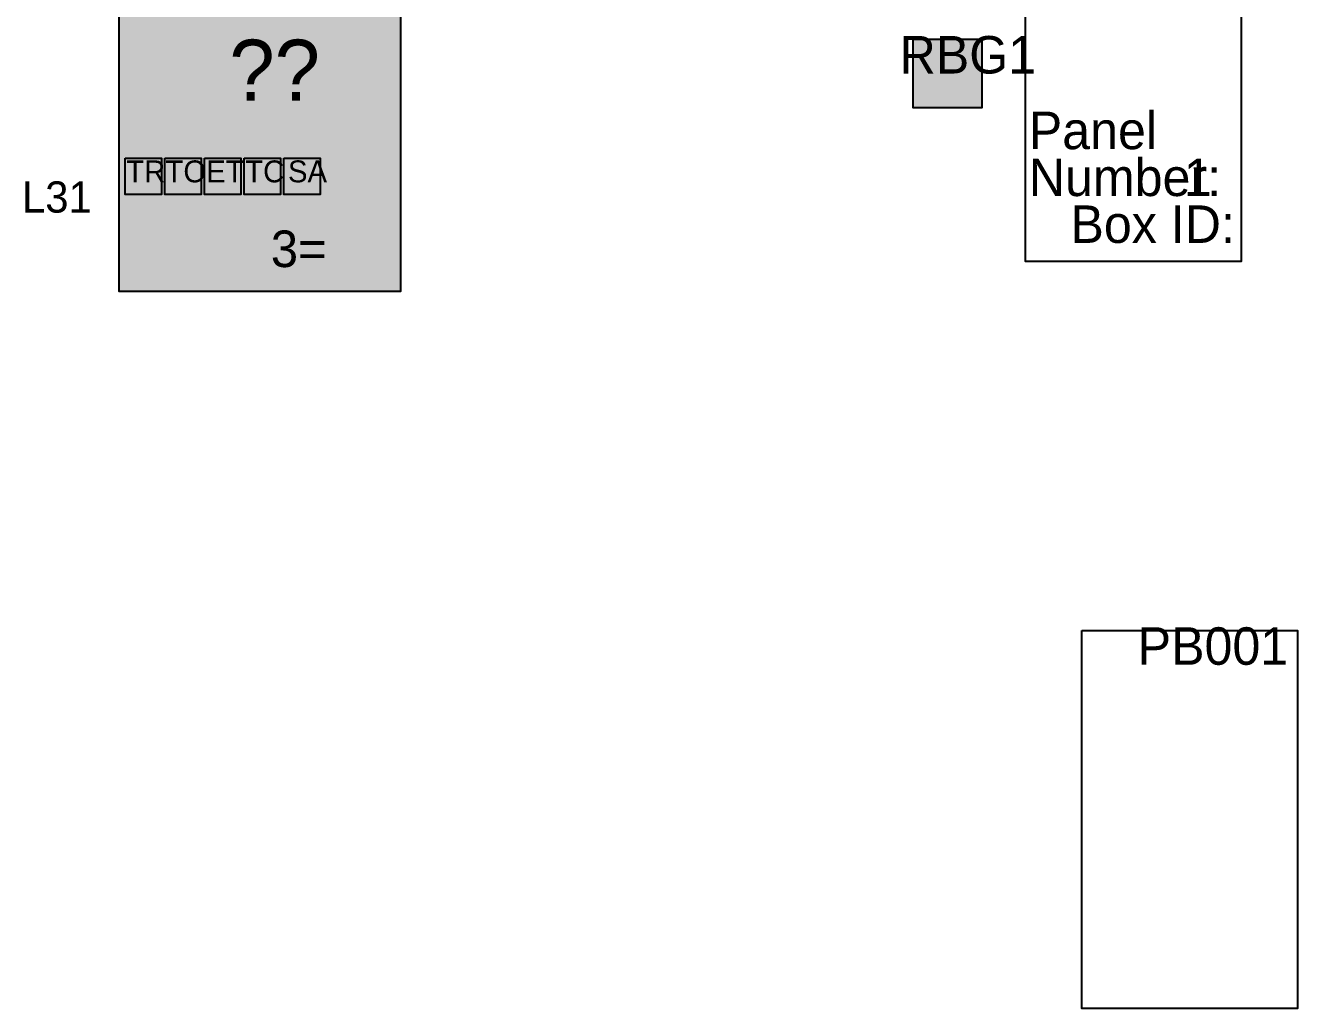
# Model space of a CAD drawing. Extents: x 23 to 1443, y 408 to 1218.
# Drawn here: x 214 to 621, y 408.5 to 723.1 of the extents above; entities that cross this region are included whole.
import ezdxf

# ---------------------------------------------------------------- set-up
doc = ezdxf.new("R2010")
doc.units = 0

msp = doc.modelspace()

# ---------------------------------------------------------------- hatches: boundary and pattern name
for color, points in [(7, [(244, 770), (334, 770), (334, 638), (244, 638)]), (7, [(498, 718.7), (520, 718.7), (520, 696.7), (498, 696.7)]), (101, [(245.88, 680.62), (257.56, 680.62), (257.56, 668.94), (245.88, 668.94)]), (101, [(258.56, 680.62), (270.25, 680.62), (270.25, 668.94), (258.56, 668.94)]), (101, [(271.25, 680.62), (282.94, 680.62), (282.94, 668.94), (271.25, 668.94)]), (101, [(283.94, 680.62), (295.62, 680.62), (295.62, 668.94), (283.94, 668.94)]), (101, [(296.62, 680.62), (308.31, 680.62), (308.31, 668.94), (296.62, 668.94)])]:
    msp.add_hatch(color=color).paths.add_polyline_path(points, flags=0)

# ---------------------------------------------------------------- linework, layer by layer
at = {"color": 0, "true_color": 0x000000}
for points in [[(244, 770), (334, 770), (334, 638), (244, 638)], [(534, 768.5), (603, 768.5), (603, 647.5), (534, 647.5)], [(498, 718.7), (520, 718.7), (520, 696.7), (498, 696.7)], [(552, 529.5), (621, 529.5), (621, 408.5), (552, 408.5)]]:
    msp.add_lwpolyline(points, close=True, dxfattribs=at)
at = {"color": 0, "true_color": 0x92d86f}
for points in [[(245.88, 680.62), (257.56, 680.62), (257.56, 668.94), (245.88, 668.94)], [(258.56, 680.62), (270.25, 680.62), (270.25, 668.94), (258.56, 668.94)], [(271.25, 680.62), (282.94, 680.62), (282.94, 668.94), (271.25, 668.94)], [(283.94, 680.62), (295.62, 680.62), (295.62, 668.94), (283.94, 668.94)], [(296.62, 680.62), (308.31, 680.62), (308.31, 668.94), (296.62, 668.94)]]:
    msp.add_lwpolyline(points, close=True, dxfattribs=at)

# ---------------------------------------------------------------- texts
at = {"color": 0, "true_color": 0x000000}
for s, height, p in [('??', 19.5, (279.23, 699.03)), ('RBG1', 12, (493.66, 707.7)), ('Panel', 12, (535, 683.5)), ('TR', 7.013, (246.23, 672.88)), ('TO', 7.013, (258.8, 672.88)), ('ET', 7.013, (271.8, 672.88)), ('TC', 7.013, (284.3, 672.88)), ('SA', 7.013, (297.98, 672.88)), ('Number: ', 12, (535, 668.5)), ('1', 12, (584.67, 668.5)), ('L31', 10, (212.89, 663.2)), ('Box ID:', 12, (548.33, 653.5)), ('3=', 11.7, (292.51, 645.77)), ('PB001', 12, (569.83, 518.5))]:
    msp.add_text(s, height=height, dxfattribs=at).set_placement(p)

doc.saveas('drawing.dxf')
